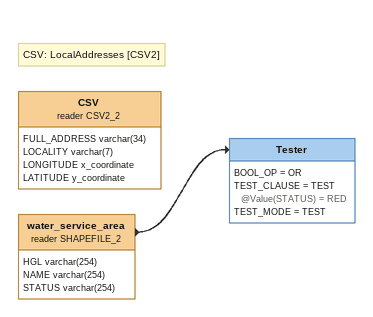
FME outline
Note: CSV: LocalAddresses [CSV2]
CSV (reader CSV2_2)
    attributes: FULL_ADDRESS varchar(34), LOCALITY varchar(7), LONGITUDE x_coordinate, LATITUDE y_coordinate
water_service_area (reader SHAPEFILE_2)
    attributes: HGL varchar(254), NAME varchar(254), STATUS varchar(254)
    -> Tester
Tester
    BOOL_OP = OR
    TEST_CLAUSE = TEST @Value(STATUS) = RED
    TEST_MODE = TEST
